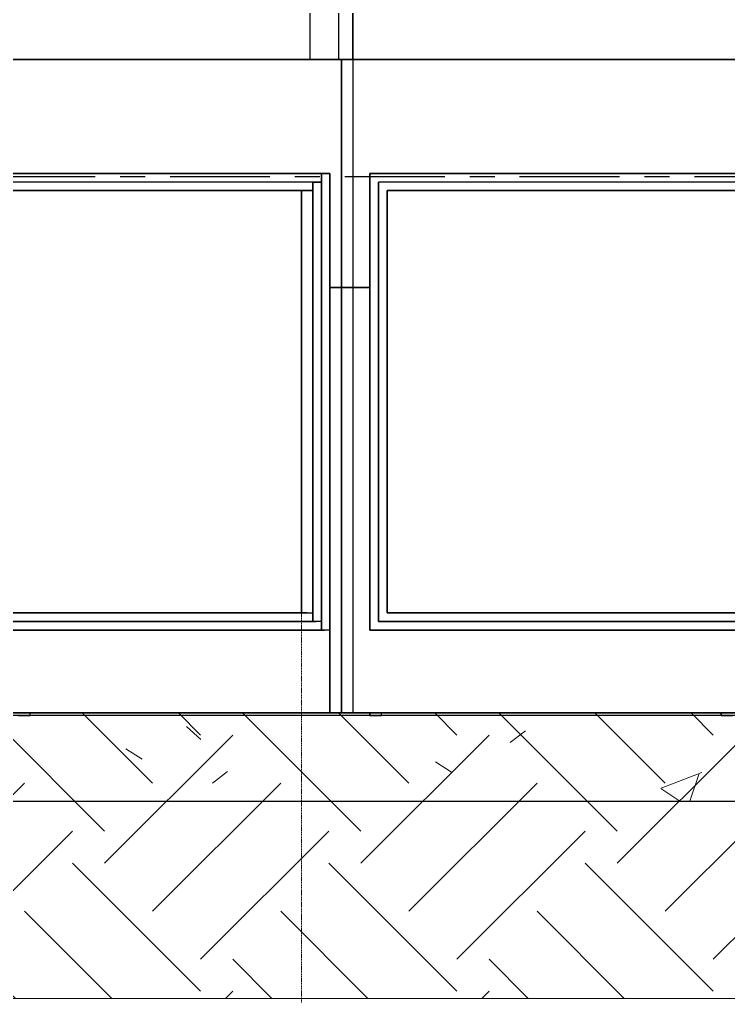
# Model space of a CAD drawing. Header units: millimetres. Extents: x 3774 to 718460, y -768339 to 192544.
# Drawn here: x 506170 to 507411, y -732864 to -731142 of the extents above; entities that cross this region are included whole.
import ezdxf
from ezdxf.xclip import XClip

# ---------------------------------------------------------------- set-up
doc = ezdxf.new("R2010")
doc.units = ezdxf.units.MM
doc.header["$XCLIPFRAME"] = 0
doc.set_wipeout_variables(frame=1)
for name, pattern in [('DPA_Hidden 50', [3, 2, -1]), ('TA_GL_000.70000', [1.925, 0.7, -0.175, 0.175, -0.175, 0.7]), ('XKITLINE00', [0])]:
    doc.linetypes.add(name, pattern=pattern)
doc.layers.add('000 - 0_HIDE_OBJ_FRAMING_DEF_SUB_1', color=7, linetype='Continuous')
doc.layers.add('000 - 0_SYM_DWG_GRIDLINE_MAIN_COLOR_251', color=7, linetype='Continuous')
doc.layers.add('Part', color=7, linetype='Continuous', lineweight=0)
doc.styles.add('TA', font='', dxfattribs={"height": 4.5})
doc.styles.get('TA').set_extended_font_data('Cordia New')

# ---------------------------------------------------------------- blocks, each defined once
blk = doc.blocks.new('*U6352')
at = {"layer": '000 - 0_SYM_DWG_GRIDLINE_MAIN_COLOR_251', "color": 7, "linetype": 'ByBlock', "ltscale": 5}
blk.add_line((70, 0), (-169.147, 0), dxfattribs=at)
at = {"color": 7, "style": 'TA', "flags": 1}
blk.add_attdef('LOCATION', (6, -6), '', height=4.5, rotation=270, dxfattribs=at)
blk = doc.blocks.new('*U6351')
at = {"layer": '000 - 0_SYM_DWG_GRIDLINE_MAIN_COLOR_251', "color": 7, "linetype": 'ByBlock', "ltscale": 5}
blk.add_line((70, 0), (-169.147, 0), dxfattribs=at)
at = {"color": 7, "style": 'TA', "flags": 1}
blk.add_attdef('LOCATION', (6, -6), '', height=4.5, rotation=270, dxfattribs=at)
blk = doc.blocks.new('W-1-PP19-SE-ENT3_20260407-142914_PP19_ENT3_ELE4_DIMS_2')
at = {"layer": '000 - 0_SYM_DWG_GRIDLINE_MAIN_COLOR_251', "color": 7, "linetype": 'TA_GL_000.70000', "xscale": 50.00000000000003, "yscale": 50.00000000000003, "zscale": 50.00000000000003, "rotation": 180}
for name, p in [('*U6352', (-2517, 102450)), ('*U6351', (-2517, 101510))]:
    blk.add_blockref(name, p, dxfattribs=at)
blk = doc.blocks.new('*A21516446')
at = {"layer": 'Part', "color": 7, "linetype": 'XKITLINE00', "lineweight": 0}
for p, q in [((2518.17125, -165.93987), (2518.70947, -165.93987)), ((2518.17125, -165.97987), (2518.17125, -165.93987)), ((2519.14401, -165.97987), (2518.17125, -165.97987)), ((2518.651293, -165.97987), (2518.651293, -165.93987))]:
    blk.add_line(p, q, dxfattribs=at)
blk = doc.blocks.new('*A21526447')
at = {"layer": 'Part', "color": 7, "linetype": 'XKITLINE00', "lineweight": 0}
for p, q in [((2521.05151, -165.93987), (2521.531553, -165.93987)), ((2521.05151, -165.97987), (2521.05151, -165.93987)), ((2521.531553, -165.97987), (2521.05151, -165.97987)), ((2521.531553, -165.93987), (2521.531553, -165.97987))]:
    blk.add_line(p, q, dxfattribs=at)
blk = doc.blocks.new('*A21546449')
at = {"layer": 'Part', "color": 7, "linetype": 'XKITLINE00', "lineweight": 0}
for p, q in [((2521.451546, -165.539902), (2521.491549, -165.539902)), ((2521.451546, -165.939902), (2521.451546, -165.539902)), ((2521.491549, -165.539902), (2521.491549, -165.939902)), ((2521.491549, -165.939902), (2521.451546, -165.939902))]:
    blk.add_line(p, q, dxfattribs=at)
blk = doc.blocks.new('*A21556450')
at = {"layer": 'Part', "color": 7, "linetype": 'XKITLINE00', "lineweight": 0}
for p, q in [((2518.691097, -165.539902), (2517.632438, -165.539902)), ((2517.632438, -165.539902), (2517.632438, -166.29392)), ((2518.63253, -166.29392), (2518.63253, -165.539902)), ((2522.061904, -165.539902), (2521.032749, -165.539902)), ((2521.032749, -165.539902), (2521.032749, -166.29392)), ((2522.032841, -166.29392), (2522.032841, -165.539902))]:
    blk.add_line(p, q, dxfattribs=at)
blk = doc.blocks.new('*A21566451')
at = {"layer": 'Part', "color": 7, "linetype": 'XKITLINE00', "lineweight": 0}
for p, q in [((2518.347639, -165.539902), (2518.291634, -165.539902)), ((2518.291634, -165.539902), (2518.291634, -165.939902)), ((2518.347639, -165.939902), (2518.347639, -165.539902)), ((2518.691097, -165.539902), (2519.901774, -165.539902)), ((2519.902526, -165.539902), (2519.901774, -165.539902)), ((2519.901774, -165.539902), (2519.902526, -165.539902)), ((2519.901774, -165.539902), (2519.901774, -165.939902)), ((2519.902526, -165.939902), (2519.902526, -165.539902)), ((2519.909773, -165.539902), (2521.032749, -165.539902)), ((2519.909773, -165.939902), (2519.909773, -165.539902)), ((2521.411916, -165.539902), (2521.355911, -165.539902)), ((2521.355911, -165.539902), (2521.355911, -165.939902)), ((2521.411916, -165.939902), (2521.411916, -165.539902)), ((2518.291634, -165.939902), (2518.347639, -165.939902)), ((2518.70947, -165.939902), (2519.901774, -165.939902)), ((2519.901774, -165.939902), (2519.902526, -165.939902)), ((2521.032749, -165.939902), (2519.909773, -165.939902)), ((2521.355911, -165.939902), (2521.411916, -165.939902))]:
    blk.add_line(p, q, dxfattribs=at)
blk = doc.blocks.new('*A21576452')
at = {"layer": 'Part', "color": 7, "linetype": 'XKITLINE00', "lineweight": 0}
for p, q in [((2519.901774, -165.539902), (2519.909773, -165.539902)), ((2519.902526, -165.939902), (2519.909773, -165.939902))]:
    blk.add_line(p, q, dxfattribs=at)
blk = doc.blocks.new('*A21646459')
at = {"layer": 'Part', "color": 7, "linetype": 'XKITLINE00', "lineweight": 0}
for p, q in [((2531.586495, -165.539902), (2526.826495, -165.539902)), ((2526.826495, -165.539902), (2526.826495, -165.939902)), ((2526.882495, -165.939902), (2526.882495, -165.539902)), ((2531.530495, -165.539902), (2531.530495, -165.939902)), ((2531.586495, -165.939902), (2531.586495, -165.539902)), ((2526.826495, -165.939902), (2526.882495, -165.939902)), ((2531.530495, -165.939902), (2531.586495, -165.939902))]:
    blk.add_line(p, q, dxfattribs=at)
blk = doc.blocks.new('*A20186357')
at = {"layer": 'Part', "color": 7, "linetype": 'XKITLINE00', "lineweight": 0}
blk.add_line((2522.056493, -165.97987), (2579.478118, -165.97987), dxfattribs=at)
blk = doc.blocks.new('*A20196358')
at = {"layer": 'Part', "color": 7, "linetype": 'XKITLINE00', "lineweight": 0}
blk.add_line((2522.061904, -165.539902), (2526.826495, -165.539902), dxfattribs=at)
blk = doc.blocks.new('*A20206359')
at = {"layer": 'Part', "color": 7, "linetype": 'XKITLINE00', "lineweight": 0}
for p, q in [((2522.056493, -165.93987), (2526.826495, -165.93987)), ((2522.056493, -165.97987), (2579.478118, -165.97987)), ((2526.882495, -165.93987), (2531.530495, -165.93987))]:
    blk.add_line(p, q, dxfattribs=at)
blk = doc.blocks.new('W-1-PP19-SE-ENT3_20260407-143459_PP19_ENT3_SE_ELE4')
at = {"color": 7, "lineweight": 0, "xscale": 125, "yscale": 125, "zscale": 125}
for name in ['*A21556450', '*A21566451', '*A21576452', '*A21546449', '*A20196358', '*A21646459', '*A21516446', '*A21526447', '*A20206359', '*A20186357']:
    blk.add_blockref(name, (-320145.950375, 121992.48775), dxfattribs=at)
blk = doc.blocks.new('*U7984')
at = {"layer": 'Defpoints', "color": 7}
blk.add_lwpolyline([(0, -500), (11957.346, -500), (11957.346, 0), (0, 0)], close=True, dxfattribs=at)
at = {"color": 7}
blk.add_wipeout([(0, -500), (11957.346, -500), (11957.346, 0), (0, 0)], dxfattribs=at)
h = blk.add_hatch()
h.set_pattern_fill('EARTH', scale=50, angle=45)
h.paths.add_polyline_path([(0, -500), (11957.346, -500), (11957.346, 0), (0, 0)])
blk.add_line((-250, 0), (12207.346, 0), dxfattribs=at)
blk = doc.blocks.new('DPA_CP_Entrance Facade Base Panel - Facade Base Panel-12299690-2350-01 ENTRANCE 3 ELEVATION 4')
at = {"layer": '000 - 0_HIDE_OBJ_FRAMING_DEF_SUB_1', "color": 7}
for p, q in [((-17852.8, 102450), (-16952.8, 102450)), ((-16952.8, 102450), (-17852.8, 102450)), ((-17852.8, 101305), (-17852.8, 102450)), ((-17852.8, 102450), (-17852.8, 101305)), ((-16952.8, 102450), (-16952.8, 101305)), ((-16952.8, 102450), (-16952.8, 101305)), ((-17802.8, 101450), (-17802.8, 102250)), ((-17802.8, 102250), (-17802.8, 101450)), ((-17802.8, 102250), (-17002.8, 102250)), ((-17002.8, 102250), (-17802.8, 102250)), ((-17002.8, 102250), (-17002.8, 101450)), ((-17002.8, 101450), (-17002.8, 102250)), ((-17787.8, 101465), (-17787.8, 102235)), ((-17017.8, 102235), (-17787.8, 102235)), ((-17787.8, 102235), (-17787.8, 101465)), ((-17017.8, 102235), (-17787.8, 102235)), ((-17017.8, 102235), (-17017.8, 101465)), ((-17017.8, 101465), (-17017.8, 102235)), ((-17772.8, 101480), (-17772.8, 102220)), ((-17032.8, 102220), (-17772.8, 102220)), ((-17772.8, 102220), (-17772.8, 101480)), ((-17032.8, 102220), (-17772.8, 102220)), ((-17772.8, 102220), (-17772.8, 101480)), ((-17032.8, 102220), (-17772.8, 102220)), ((-17772.8, 102220), (-17032.8, 102220)), ((-17772.8, 101480), (-17772.8, 102220)), ((-17032.8, 102220), (-17032.8, 101480)), ((-17032.8, 101480), (-17032.8, 102220)), ((-17032.8, 101480), (-17032.8, 102220)), ((-17032.8, 102220), (-17032.8, 101480)), ((-17852.8, 102050), (-17802.8, 102050)), ((-17802.8, 102050), (-17852.8, 102050)), ((-17852.8, 101305), (-17852.8, 102050)), ((-17852.8, 102050), (-17852.8, 101305)), ((-17002.8, 102050), (-16952.8, 102050)), ((-16952.8, 102050), (-17002.8, 102050)), ((-16952.8, 102050), (-16952.8, 101305)), ((-16952.8, 102050), (-16952.8, 101305)), ((-17017.8, 101465), (-17787.8, 101465)), ((-17787.8, 101465), (-17017.8, 101465)), ((-17032.8, 101480), (-17772.8, 101480)), ((-17772.8, 101480), (-17032.8, 101480)), ((-17772.8, 101480), (-17032.8, 101480)), ((-17032.8, 101480), (-17772.8, 101480)), ((-17002.8, 101450), (-17802.8, 101450)), ((-17802.8, 101450), (-17002.8, 101450)), ((-17803, 101300), (-17782.5, 101300)), ((-17782.5, 101300), (-17803, 101300)), ((-17803, 101300), (-17782.5, 101300)), ((-17782.5, 101300), (-17803, 101300)), ((-17187.5, 101300), (-17167, 101300)), ((-17167, 101300), (-17187.5, 101300)), ((-17187.5, 101300), (-17167, 101300)), ((-17167, 101300), (-17187.5, 101300))]:
    blk.add_line(p, q, dxfattribs=at)
blk = doc.blocks.new('DPA_CP_Entrance Facade Base Panel - Facade Base Panel-V152-2350-01 ENTRANCE 3 ELEVATION 4')
at = {"layer": '000 - 0_HIDE_OBJ_FRAMING_DEF_SUB_1', "color": 7}
for p, q in [((-17852.8, 102450), (-17832.8, 102450)), ((-17832.8, 102450), (-17852.8, 102450)), ((-17852.8, 102450), (-17852.8, 101305)), ((-17872.8, 102250), (-17887.8, 102250)), ((-17887.8, 102250), (-17887.8, 102220)), ((-17887.8, 102250), (-17872.8, 102250)), ((-17872.8, 102250), (-17872.8, 101450)), ((-17872.8, 101450), (-17872.8, 102250)), ((-17832.8, 102250), (-17832.8, 101305)), ((-17832.8, 102250), (-17832.8, 101305)), ((-17887.8, 102235), (-17902.8, 102235)), ((-17902.8, 102235), (-17902.8, 102220)), ((-17902.8, 102235), (-17887.8, 102235)), ((-17887.8, 102235), (-17887.8, 102220)), ((-17887.8, 102220), (-17887.8, 102235)), ((-17922.8, 101480), (-17922.8, 102220)), ((-17902.8, 102220), (-17922.8, 102220)), ((-17922.8, 102220), (-17902.8, 102220)), ((-17872.8, 101480), (-17872.8, 102220)), ((-17872.8, 102220), (-17872.8, 101480)), ((-17872.8, 102220), (-17872.8, 101480)), ((-17872.8, 101480), (-17872.8, 102220)), ((-17872.8, 102050), (-17852.8, 102050)), ((-17872.8, 102050), (-17872.8, 101305)), ((-17852.8, 102050), (-17852.8, 101305)), ((-17922.8, 101480), (-17902.8, 101480)), ((-17922.8, 101480), (-17902.8, 101480)), ((-17902.8, 101480), (-17902.8, 101465)), ((-17887.8, 101465), (-17902.8, 101465)), ((-17887.8, 101465), (-17902.8, 101465)), ((-17887.8, 101480), (-17887.8, 101450)), ((-17887.8, 101480), (-17887.8, 101465)), ((-17887.8, 101465), (-17887.8, 101480)), ((-17872.8, 101450), (-17887.8, 101450)), ((-17872.8, 101450), (-17887.8, 101450))]:
    blk.add_line(p, q, dxfattribs=at)
blk = doc.blocks.new('DPA_CP_Entrance Facade Base Panel - Facade Base Panel-V153-2350-01 ENTRANCE 3 ELEVATION 4')
at = {"layer": '000 - 0_HIDE_OBJ_FRAMING_DEF_SUB_1', "color": 7}
for p, q in [((-17852.8, 102450), (-17832.8, 102450)), ((-17832.8, 102450), (-17852.8, 102450)), ((-17852.8, 101305), (-17852.8, 102450)), ((-17852.8, 102450), (-17852.8, 101305)), ((-17887.8, 102220), (-17887.8, 102250)), ((-17872.8, 102250), (-17887.8, 102250)), ((-17887.8, 102250), (-17887.8, 102220)), ((-17887.8, 102250), (-17872.8, 102250)), ((-17872.8, 102250), (-17872.8, 101450)), ((-17872.8, 101450), (-17872.8, 102250)), ((-17832.8, 102250), (-17832.8, 101305)), ((-17832.8, 102250), (-17832.8, 101305)), ((-17902.8, 102220), (-17902.8, 102235)), ((-17887.8, 102235), (-17902.8, 102235)), ((-17902.8, 102235), (-17902.8, 102220)), ((-17902.8, 102235), (-17887.8, 102235)), ((-17887.8, 102235), (-17887.8, 102220)), ((-17887.8, 102220), (-17887.8, 102235)), ((-17922.8, 102220), (-17922.8, 101480)), ((-17922.8, 101480), (-17922.8, 102220)), ((-17902.8, 102220), (-17922.8, 102220)), ((-17922.8, 102220), (-17902.8, 102220)), ((-17872.8, 101480), (-17872.8, 102220)), ((-17872.8, 102220), (-17872.8, 101480)), ((-17872.8, 102220), (-17872.8, 101480)), ((-17872.8, 101480), (-17872.8, 102220)), ((-17872.8, 102050), (-17852.8, 102050)), ((-17852.8, 102050), (-17872.8, 102050)), ((-17872.8, 101305), (-17872.8, 102050)), ((-17872.8, 102050), (-17872.8, 101305)), ((-17852.8, 102050), (-17852.8, 101305)), ((-17852.8, 102050), (-17852.8, 101305)), ((-17922.8, 101480), (-17902.8, 101480)), ((-17922.8, 101480), (-17902.8, 101480)), ((-17902.8, 101465), (-17902.8, 101480)), ((-17902.8, 101480), (-17902.8, 101465)), ((-17887.8, 101465), (-17902.8, 101465)), ((-17887.8, 101465), (-17902.8, 101465)), ((-17887.8, 101450), (-17887.8, 101480)), ((-17887.8, 101480), (-17887.8, 101450)), ((-17887.8, 101480), (-17887.8, 101465)), ((-17887.8, 101465), (-17887.8, 101480)), ((-17872.8, 101450), (-17887.8, 101450)), ((-17872.8, 101450), (-17887.8, 101450))]:
    blk.add_line(p, q, dxfattribs=at)
blk = doc.blocks.new('DPA_CP_Entrance Facade Base Panel - Facade Base Panel-19569777-2350-01 ENTRANCE 3 ELEVATION 4')
at = {"layer": '000 - 0_HIDE_OBJ_FRAMING_DEF_SUB_1', "color": 7}
for p, q in [((-17852.8, 102450), (-17832.8, 102450)), ((-17832.8, 102450), (-17852.8, 102450)), ((-17852.8, 101305), (-17852.8, 102450)), ((-17852.8, 102450), (-17852.8, 101305)), ((-17887.8, 102220), (-17887.8, 102250)), ((-17872.8, 102250), (-17887.8, 102250)), ((-17887.8, 102250), (-17887.8, 102220)), ((-17887.8, 102250), (-17872.8, 102250)), ((-17872.8, 102250), (-17872.8, 101450)), ((-17872.8, 101450), (-17872.8, 102250)), ((-17832.8, 102250), (-17832.8, 101305)), ((-17832.8, 102250), (-17832.8, 101305)), ((-17902.8, 102220), (-17902.8, 102235)), ((-17887.8, 102235), (-17902.8, 102235)), ((-17902.8, 102235), (-17902.8, 102220)), ((-17902.8, 102235), (-17887.8, 102235)), ((-17887.8, 102235), (-17887.8, 102220)), ((-17887.8, 102220), (-17887.8, 102235)), ((-17922.8, 102220), (-17922.8, 101480)), ((-17922.8, 101480), (-17922.8, 102220)), ((-17902.8, 102220), (-17922.8, 102220)), ((-17922.8, 102220), (-17902.8, 102220)), ((-17872.8, 101480), (-17872.8, 102220)), ((-17872.8, 102220), (-17872.8, 101480)), ((-17872.8, 102220), (-17872.8, 101480)), ((-17872.8, 101480), (-17872.8, 102220)), ((-17872.8, 102050), (-17852.8, 102050)), ((-17852.8, 102050), (-17872.8, 102050)), ((-17872.8, 101305), (-17872.8, 102050)), ((-17872.8, 102050), (-17872.8, 101305)), ((-17852.8, 102050), (-17852.8, 101305)), ((-17852.8, 102050), (-17852.8, 101305)), ((-17922.8, 101480), (-17902.8, 101480)), ((-17922.8, 101480), (-17902.8, 101480)), ((-17902.8, 101465), (-17902.8, 101480)), ((-17902.8, 101480), (-17902.8, 101465)), ((-17887.8, 101465), (-17902.8, 101465)), ((-17887.8, 101465), (-17902.8, 101465)), ((-17887.8, 101450), (-17887.8, 101480)), ((-17887.8, 101480), (-17887.8, 101450)), ((-17887.8, 101480), (-17887.8, 101465)), ((-17887.8, 101465), (-17887.8, 101480)), ((-17872.8, 101450), (-17887.8, 101450)), ((-17872.8, 101450), (-17887.8, 101450))]:
    blk.add_line(p, q, dxfattribs=at)
blk = doc.blocks.new('DPA_CP_Entrance Facade Base Panel - Facade Base Panel-19570037-2350-01 ENTRANCE 3 ELEVATION 4')
at = {"layer": '000 - 0_HIDE_OBJ_FRAMING_DEF_SUB_1', "color": 7}
for p, q in [((-17852.8, 102450), (-17832.8, 102450)), ((-17832.8, 102450), (-17852.8, 102450)), ((-17852.8, 101305), (-17852.8, 102450)), ((-17852.8, 102450), (-17852.8, 101305)), ((-17832.8, 102450), (-17832.8, 101305)), ((-17887.8, 102220), (-17887.8, 102250)), ((-17872.8, 102250), (-17887.8, 102250)), ((-17887.8, 102250), (-17887.8, 101450)), ((-17887.8, 102250), (-17872.8, 102250)), ((-17872.8, 102250), (-17872.8, 101450)), ((-17872.8, 101450), (-17872.8, 102250)), ((-17832.8, 102250), (-17832.8, 101305)), ((-17902.8, 102220), (-17902.8, 102235)), ((-17887.8, 102235), (-17902.8, 102235)), ((-17902.8, 102235), (-17902.8, 101465)), ((-17902.8, 102235), (-17887.8, 102235)), ((-17887.8, 102235), (-17887.8, 102220)), ((-17887.8, 101465), (-17887.8, 102235)), ((-17922.8, 102220), (-17922.8, 101480)), ((-17922.8, 101480), (-17922.8, 102220)), ((-17902.8, 102220), (-17922.8, 102220)), ((-17922.8, 102220), (-17902.8, 102220)), ((-17902.8, 101480), (-17902.8, 102220)), ((-17872.8, 101480), (-17872.8, 102220)), ((-17872.8, 102220), (-17872.8, 101480)), ((-17872.8, 102220), (-17872.8, 101480)), ((-17872.8, 101480), (-17872.8, 102220)), ((-17872.8, 102050), (-17852.8, 102050)), ((-17852.8, 102050), (-17872.8, 102050)), ((-17872.8, 101305), (-17872.8, 102050)), ((-17872.8, 102050), (-17872.8, 101305)), ((-17852.8, 102050), (-17852.8, 101305)), ((-17852.8, 102050), (-17852.8, 101305)), ((-17922.8, 101480), (-17902.8, 101480)), ((-17922.8, 101480), (-17902.8, 101480)), ((-17902.8, 101465), (-17902.8, 101480)), ((-17887.8, 101465), (-17902.8, 101465)), ((-17887.8, 101465), (-17902.8, 101465)), ((-17887.8, 101450), (-17887.8, 101480)), ((-17887.8, 101480), (-17887.8, 101465)), ((-17872.8, 101450), (-17887.8, 101450)), ((-17872.8, 101450), (-17887.8, 101450))]:
    blk.add_line(p, q, dxfattribs=at)
blk = doc.blocks.new('DPA_CP_Entrance Facade Base Panel - Facade Base Panel-19569426-2350-01 ENTRANCE 3 ELEVATION 4')
at = {"layer": '000 - 0_HIDE_OBJ_FRAMING_DEF_SUB_1', "color": 7}
for p, q in [((-17852.8, 102450), (-17832.8, 102450)), ((-17832.8, 102450), (-17852.8, 102450)), ((-17852.8, 101305), (-17852.8, 102450)), ((-17852.8, 102450), (-17852.8, 101305)), ((-17887.8, 102220), (-17887.8, 102250)), ((-17872.8, 102250), (-17887.8, 102250)), ((-17887.8, 102250), (-17887.8, 102220)), ((-17887.8, 102250), (-17872.8, 102250)), ((-17872.8, 102250), (-17872.8, 101450)), ((-17872.8, 101450), (-17872.8, 102250)), ((-17832.8, 102250), (-17832.8, 101305)), ((-17832.8, 102250), (-17832.8, 101305)), ((-17902.8, 102220), (-17902.8, 102235)), ((-17887.8, 102235), (-17902.8, 102235)), ((-17902.8, 102235), (-17902.8, 102220)), ((-17902.8, 102235), (-17887.8, 102235)), ((-17887.8, 102235), (-17887.8, 102220)), ((-17887.8, 102220), (-17887.8, 102235)), ((-17922.8, 102220), (-17922.8, 101480)), ((-17922.8, 101480), (-17922.8, 102220)), ((-17902.8, 102220), (-17922.8, 102220)), ((-17922.8, 102220), (-17902.8, 102220)), ((-17872.8, 101480), (-17872.8, 102220)), ((-17872.8, 102220), (-17872.8, 101480)), ((-17872.8, 102220), (-17872.8, 101480)), ((-17872.8, 101480), (-17872.8, 102220)), ((-17872.8, 102050), (-17852.8, 102050)), ((-17852.8, 102050), (-17872.8, 102050)), ((-17872.8, 101305), (-17872.8, 102050)), ((-17872.8, 102050), (-17872.8, 101305)), ((-17852.8, 102050), (-17852.8, 101305)), ((-17852.8, 102050), (-17852.8, 101305)), ((-17922.8, 101480), (-17902.8, 101480)), ((-17922.8, 101480), (-17902.8, 101480)), ((-17902.8, 101465), (-17902.8, 101480)), ((-17902.8, 101480), (-17902.8, 101465)), ((-17887.8, 101465), (-17902.8, 101465)), ((-17887.8, 101465), (-17902.8, 101465)), ((-17887.8, 101450), (-17887.8, 101480)), ((-17887.8, 101480), (-17887.8, 101450)), ((-17887.8, 101480), (-17887.8, 101465)), ((-17887.8, 101465), (-17887.8, 101480)), ((-17872.8, 101450), (-17887.8, 101450)), ((-17872.8, 101450), (-17887.8, 101450))]:
    blk.add_line(p, q, dxfattribs=at)
blk = doc.blocks.new('DPA_Drainage Gutter_Landscape_Type A - DPA_Drainage Gutter_Landscape_Type A-17304739-2350-01 ENTRANCE 3 ELEVATION 4')
at = {"layer": '000 - 0_HIDE_OBJ_FRAMING_DEF_SUB_1', "color": 7}
for p, q in [((-17803, 101305), (-18398, 101305)), ((-18398, 101305), (-17803, 101305)), ((-18398, 101300), (-18398, 101305)), ((-18398, 101300), (-18398, 101305)), ((-18391, 101305), (-18384, 101305)), ((-18384, 101305), (-18391, 101305)), ((-18391, 101305), (-18384, 101305)), ((-18384, 101305), (-18391, 101305)), ((-18391, 101305), (-17810, 101305)), ((-17810, 101305), (-18391, 101305)), ((-18391, 101305), (-17810, 101305)), ((-17810, 101305), (-18391, 101305)), ((-18377, 101305), (-18364, 101305)), ((-18364, 101305), (-18377, 101305)), ((-18377, 101305), (-18364, 101305)), ((-18364, 101305), (-18377, 101305)), ((-18357, 101305), (-18344, 101305)), ((-18344, 101305), (-18357, 101305)), ((-18357, 101305), (-18344, 101305)), ((-18344, 101305), (-18357, 101305)), ((-18337, 101305), (-18324, 101305)), ((-18324, 101305), (-18337, 101305)), ((-18337, 101305), (-18324, 101305)), ((-18324, 101305), (-18337, 101305)), ((-18317, 101305), (-18304, 101305)), ((-18304, 101305), (-18317, 101305)), ((-18317, 101305), (-18304, 101305)), ((-18304, 101305), (-18317, 101305)), ((-18297, 101305), (-18284, 101305)), ((-18284, 101305), (-18297, 101305)), ((-18297, 101305), (-18284, 101305)), ((-18284, 101305), (-18297, 101305)), ((-18277, 101305), (-18264, 101305)), ((-18264, 101305), (-18277, 101305)), ((-18277, 101305), (-18264, 101305)), ((-18264, 101305), (-18277, 101305)), ((-18257, 101305), (-18244, 101305)), ((-18244, 101305), (-18257, 101305)), ((-18257, 101305), (-18244, 101305)), ((-18244, 101305), (-18257, 101305)), ((-18237, 101305), (-18224, 101305)), ((-18224, 101305), (-18237, 101305)), ((-18237, 101305), (-18224, 101305)), ((-18224, 101305), (-18237, 101305)), ((-18216.2, 101305), (-18204, 101305)), ((-18204, 101305), (-18216.2, 101305)), ((-18216.2, 101305), (-18204, 101305)), ((-18204, 101305), (-18216.2, 101305)), ((-18197, 101305), (-18184, 101305)), ((-18184, 101305), (-18197, 101305)), ((-18197, 101305), (-18184, 101305)), ((-18184, 101305), (-18197, 101305)), ((-18177, 101305), (-18164, 101305)), ((-18164, 101305), (-18177, 101305)), ((-18177, 101305), (-18164, 101305)), ((-18164, 101305), (-18177, 101305)), ((-18157, 101305), (-18144, 101305)), ((-18144, 101305), (-18157, 101305)), ((-18157, 101305), (-18144, 101305)), ((-18144, 101305), (-18157, 101305)), ((-18137, 101305), (-18124, 101305)), ((-18124, 101305), (-18137, 101305)), ((-18137, 101305), (-18124, 101305)), ((-18124, 101305), (-18137, 101305)), ((-18117, 101305), (-18104, 101305)), ((-18104, 101305), (-18117, 101305)), ((-18117, 101305), (-18104, 101305)), ((-18104, 101305), (-18117, 101305)), ((-18097, 101305), (-18084, 101305)), ((-18084, 101305), (-18097, 101305)), ((-18097, 101305), (-18084, 101305)), ((-18084, 101305), (-18097, 101305)), ((-18077, 101305), (-18064, 101305)), ((-18064, 101305), (-18077, 101305)), ((-18077, 101305), (-18064, 101305)), ((-18064, 101305), (-18077, 101305)), ((-18057, 101305), (-18044, 101305)), ((-18044, 101305), (-18057, 101305)), ((-18057, 101305), (-18044, 101305)), ((-18044, 101305), (-18057, 101305)), ((-18037, 101305), (-18024, 101305)), ((-18024, 101305), (-18037, 101305)), ((-18037, 101305), (-18024, 101305)), ((-18024, 101305), (-18037, 101305)), ((-18017, 101305), (-18004, 101305)), ((-18004, 101305), (-18017, 101305)), ((-18017, 101305), (-18004, 101305)), ((-18004, 101305), (-18017, 101305)), ((-17997, 101305), (-17984, 101305)), ((-17984, 101305), (-17997, 101305)), ((-17997, 101305), (-17984, 101305)), ((-17984, 101305), (-17997, 101305)), ((-17977, 101305), (-17964, 101305)), ((-17964, 101305), (-17977, 101305)), ((-17977, 101305), (-17964, 101305)), ((-17964, 101305), (-17977, 101305)), ((-17957, 101305), (-17944, 101305)), ((-17944, 101305), (-17957, 101305)), ((-17957, 101305), (-17944, 101305)), ((-17944, 101305), (-17957, 101305)), ((-17937, 101305), (-17924, 101305)), ((-17924, 101305), (-17937, 101305)), ((-17937, 101305), (-17924, 101305)), ((-17924, 101305), (-17937, 101305)), ((-17917, 101305), (-17904, 101305)), ((-17904, 101305), (-17917, 101305)), ((-17917, 101305), (-17904, 101305)), ((-17904, 101305), (-17917, 101305)), ((-17897, 101305), (-17884, 101305)), ((-17884, 101305), (-17897, 101305)), ((-17897, 101305), (-17884, 101305)), ((-17884, 101305), (-17897, 101305)), ((-17877, 101305), (-17864, 101305)), ((-17864, 101305), (-17877, 101305)), ((-17877, 101305), (-17864, 101305)), ((-17864, 101305), (-17877, 101305)), ((-17857, 101305), (-17844, 101305)), ((-17844, 101305), (-17857, 101305)), ((-17857, 101305), (-17844, 101305)), ((-17844, 101305), (-17857, 101305)), ((-17837, 101305), (-17824, 101305)), ((-17824, 101305), (-17837, 101305)), ((-17837, 101305), (-17824, 101305)), ((-17824, 101305), (-17837, 101305)), ((-17817, 101305), (-17810, 101305)), ((-17810, 101305), (-17817, 101305)), ((-17817, 101305), (-17810, 101305)), ((-17810, 101305), (-17817, 101305)), ((-17803, 101305), (-17803, 101300)), ((-17803, 101300), (-17803, 101305)), ((-17187.5, 101305), (-17782.5, 101305)), ((-17782.5, 101305), (-17187.5, 101305)), ((-17782.5, 101300), (-17782.5, 101305)), ((-17782.5, 101300), (-17782.5, 101305)), ((-17775.5, 101305), (-17768.5, 101305)), ((-17768.5, 101305), (-17775.5, 101305)), ((-17775.5, 101305), (-17768.5, 101305)), ((-17768.5, 101305), (-17775.5, 101305)), ((-17775.5, 101305), (-17194.5, 101305)), ((-17194.5, 101305), (-17775.5, 101305)), ((-17775.5, 101305), (-17194.5, 101305)), ((-17194.5, 101305), (-17775.5, 101305)), ((-17761.5, 101305), (-17748.5, 101305)), ((-17748.5, 101305), (-17761.5, 101305)), ((-17761.5, 101305), (-17748.5, 101305)), ((-17748.5, 101305), (-17761.5, 101305)), ((-17741.5, 101305), (-17728.5, 101305)), ((-17728.5, 101305), (-17741.5, 101305)), ((-17741.5, 101305), (-17728.5, 101305)), ((-17728.5, 101305), (-17741.5, 101305)), ((-17721.5, 101305), (-17708.5, 101305)), ((-17708.5, 101305), (-17721.5, 101305)), ((-17721.5, 101305), (-17708.5, 101305)), ((-17708.5, 101305), (-17721.5, 101305)), ((-17701.5, 101305), (-17688.5, 101305)), ((-17688.5, 101305), (-17701.5, 101305)), ((-17701.5, 101305), (-17688.5, 101305)), ((-17688.5, 101305), (-17701.5, 101305)), ((-17681.5, 101305), (-17668.5, 101305)), ((-17668.5, 101305), (-17681.5, 101305)), ((-17681.5, 101305), (-17668.5, 101305)), ((-17668.5, 101305), (-17681.5, 101305)), ((-17661.5, 101305), (-17648.5, 101305)), ((-17648.5, 101305), (-17661.5, 101305)), ((-17661.5, 101305), (-17648.5, 101305)), ((-17648.5, 101305), (-17661.5, 101305)), ((-17641.5, 101305), (-17628.5, 101305)), ((-17628.5, 101305), (-17641.5, 101305)), ((-17641.5, 101305), (-17628.5, 101305)), ((-17628.5, 101305), (-17641.5, 101305)), ((-17621.5, 101305), (-17608.5, 101305)), ((-17608.5, 101305), (-17621.5, 101305)), ((-17621.5, 101305), (-17608.5, 101305)), ((-17608.5, 101305), (-17621.5, 101305)), ((-17601.5, 101305), (-17588.5, 101305)), ((-17588.5, 101305), (-17601.5, 101305)), ((-17601.5, 101305), (-17588.5, 101305)), ((-17588.5, 101305), (-17601.5, 101305)), ((-17581.5, 101305), (-17568.5, 101305)), ((-17568.5, 101305), (-17581.5, 101305)), ((-17581.5, 101305), (-17568.5, 101305)), ((-17568.5, 101305), (-17581.5, 101305)), ((-17561.5, 101305), (-17548.5, 101305)), ((-17548.5, 101305), (-17561.5, 101305)), ((-17561.5, 101305), (-17548.5, 101305)), ((-17548.5, 101305), (-17561.5, 101305)), ((-17541.5, 101305), (-17528.5, 101305)), ((-17528.5, 101305), (-17541.5, 101305)), ((-17541.5, 101305), (-17528.5, 101305)), ((-17528.5, 101305), (-17541.5, 101305)), ((-17521.5, 101305), (-17508.5, 101305)), ((-17508.5, 101305), (-17521.5, 101305)), ((-17521.5, 101305), (-17508.5, 101305)), ((-17508.5, 101305), (-17521.5, 101305)), ((-17501.5, 101305), (-17488.5, 101305)), ((-17488.5, 101305), (-17501.5, 101305)), ((-17501.5, 101305), (-17488.5, 101305)), ((-17488.5, 101305), (-17501.5, 101305)), ((-17481.5, 101305), (-17468.5, 101305)), ((-17468.5, 101305), (-17481.5, 101305)), ((-17481.5, 101305), (-17468.5, 101305)), ((-17468.5, 101305), (-17481.5, 101305)), ((-17461.5, 101305), (-17448.5, 101305)), ((-17448.5, 101305), (-17461.5, 101305)), ((-17461.5, 101305), (-17448.5, 101305)), ((-17448.5, 101305), (-17461.5, 101305)), ((-17441.5, 101305), (-17428.5, 101305)), ((-17428.5, 101305), (-17441.5, 101305)), ((-17441.5, 101305), (-17428.5, 101305)), ((-17428.5, 101305), (-17441.5, 101305)), ((-17421.5, 101305), (-17408.5, 101305)), ((-17408.5, 101305), (-17421.5, 101305)), ((-17421.5, 101305), (-17408.5, 101305)), ((-17408.5, 101305), (-17421.5, 101305)), ((-17401.5, 101305), (-17388.5, 101305)), ((-17388.5, 101305), (-17401.5, 101305)), ((-17401.5, 101305), (-17388.5, 101305)), ((-17388.5, 101305), (-17401.5, 101305)), ((-17381.5, 101305), (-17368.5, 101305)), ((-17368.5, 101305), (-17381.5, 101305)), ((-17381.5, 101305), (-17368.5, 101305)), ((-17368.5, 101305), (-17381.5, 101305)), ((-17361.5, 101305), (-17348.5, 101305)), ((-17348.5, 101305), (-17361.5, 101305)), ((-17361.5, 101305), (-17348.5, 101305)), ((-17348.5, 101305), (-17361.5, 101305)), ((-17341.5, 101305), (-17328.5, 101305)), ((-17328.5, 101305), (-17341.5, 101305)), ((-17341.5, 101305), (-17328.5, 101305)), ((-17328.5, 101305), (-17341.5, 101305)), ((-17321.5, 101305), (-17308.5, 101305)), ((-17308.5, 101305), (-17321.5, 101305)), ((-17321.5, 101305), (-17308.5, 101305)), ((-17308.5, 101305), (-17321.5, 101305)), ((-17301.5, 101305), (-17288.5, 101305)), ((-17288.5, 101305), (-17301.5, 101305)), ((-17301.5, 101305), (-17288.5, 101305)), ((-17288.5, 101305), (-17301.5, 101305)), ((-17281.5, 101305), (-17268.5, 101305)), ((-17268.5, 101305), (-17281.5, 101305)), ((-17281.5, 101305), (-17268.5, 101305)), ((-17268.5, 101305), (-17281.5, 101305)), ((-17261.5, 101305), (-17248.5, 101305)), ((-17248.5, 101305), (-17261.5, 101305)), ((-17261.5, 101305), (-17248.5, 101305)), ((-17248.5, 101305), (-17261.5, 101305)), ((-17241.5, 101305), (-17228.5, 101305)), ((-17228.5, 101305), (-17241.5, 101305)), ((-17241.5, 101305), (-17228.5, 101305)), ((-17228.5, 101305), (-17241.5, 101305)), ((-17221.5, 101305), (-17208.5, 101305)), ((-17208.5, 101305), (-17221.5, 101305)), ((-17221.5, 101305), (-17208.5, 101305)), ((-17208.5, 101305), (-17221.5, 101305)), ((-17201.5, 101305), (-17194.5, 101305)), ((-17194.5, 101305), (-17201.5, 101305)), ((-17201.5, 101305), (-17194.5, 101305)), ((-17194.5, 101305), (-17201.5, 101305)), ((-17187.5, 101305), (-17187.5, 101300)), ((-17187.5, 101300), (-17187.5, 101305))]:
    blk.add_line(p, q, dxfattribs=at)
blk = doc.blocks.new('DPA_Curved type D - Curved Type A-19568152-2350-01 ENTRANCE 3 ELEVATION 4')
at = {"layer": '000 - 0_HIDE_OBJ_FRAMING_DEF_SUB_1', "color": 7}
for p, q in [((-17908, 105550), (-17908, 102450)), ((-17908, 105550), (-17908, 102450)), ((-17858, 105550), (-17858, 102450)), ((-17858, 105550), (-17858, 102450)), ((-19073, 102450), (-17858, 102450)), ((-17908, 102450), (-19023, 102450)), ((-17858, 102450), (-17908, 102450))]:
    blk.add_line(p, q, dxfattribs=at)
blk = doc.blocks.new('DPA_CP_Entrance Facade Base Panel - Facade Base Panel-V220-2350-01 ENTRANCE 3 ELEVATION 4')
at = {"layer": '000 - 0_HIDE_OBJ_FRAMING_DEF_SUB_1', "color": 7}
for p, q in [((-17832.9, 102450), (-18732.9, 102450)), ((-18732.9, 102450), (-17832.9, 102450)), ((-18732.9, 101617.5), (-18732.9, 102450)), ((-18732.9, 101617.5), (-18732.9, 102450)), ((-18682.9, 101647.4), (-18682.9, 102250)), ((-18682.9, 102250), (-18682.9, 101647.4)), ((-18682.9, 102250), (-17882.9, 102250)), ((-17882.9, 102250), (-18682.9, 102250)), ((-18667.9, 101653.4), (-18667.9, 102235)), ((-17897.9, 102235), (-18667.9, 102235)), ((-18667.9, 102235), (-18667.9, 101653.4)), ((-17897.9, 102235), (-18667.9, 102235)), ((-18652.9, 101655.4), (-18652.9, 102220)), ((-17912.9, 102220), (-18652.9, 102220)), ((-18652.9, 102220), (-18652.9, 101655.4)), ((-17912.9, 102220), (-18652.9, 102220)), ((-17912.9, 102220), (-18652.9, 102220)), ((-18652.9, 102220), (-18652.9, 101655.4)), ((-18652.9, 101655.4), (-18652.9, 102220)), ((-18652.9, 102220), (-17912.9, 102220)), ((-18682.9, 102050), (-18732.9, 102050)), ((-18732.9, 102050), (-18682.9, 102050)), ((-18732.9, 101617.5), (-18732.9, 102050)), ((-18732.9, 101617.5), (-18732.9, 102050)), ((-17852.8, 102050), (-17872.8, 102050)), ((-17872.8, 102050), (-17852.8, 102050)), ((-17897.9, 101465), (-18473.4, 101465)), ((-18473.4, 101465), (-17897.9, 101465)), ((-17912.9, 101480), (-18471.4, 101480)), ((-18471.4, 101480), (-17912.9, 101480)), ((-18471.4, 101480), (-17912.9, 101480)), ((-17912.9, 101480), (-18471.4, 101480)), ((-17882.9, 101450), (-18477.9, 101450)), ((-18477.9, 101450), (-17882.9, 101450)), ((-18732.9, 101305), (-18732.9, 101364.6)), ((-18732.9, 101305), (-18732.9, 101364.6)), ((-18732.9, 101305), (-18732.9, 101364.6)), ((-18732.9, 101305), (-18732.9, 101364.6)), ((-18398, 101300), (-18418.5, 101300)), ((-18418.5, 101300), (-18398, 101300)), ((-18398, 101300), (-18418.5, 101300)), ((-18418.5, 101300), (-18398, 101300))]:
    blk.add_line(p, q, dxfattribs=at)
blk = doc.blocks.new('A$C7d5df670')
at = {"layer": '000 - 0_HIDE_OBJ_FRAMING_DEF_SUB_1', "lineweight": 9}
h = blk.add_hatch(dxfattribs=at)
h.set_pattern_fill('FP_38', style=0, pattern_type=2)
h.set_pattern_definition([(50, (17015.24, -101150), (728.7365, -63.7558), [76.2, -838.2]), (355, (17015.24, -101150), (-140.9716, 764.2276), [60.96, -670.56]), (100.451, (17076, -101155.3), (587.77, 700.4668), [64.76, -712.36]), (46.184, (17015.2, -100946.8), (1084.316, -168.171), [114.3, -1257.3]), (96.636, (17105.6, -100960.8), (949.61, 989.71), [97.14, -1068.54]), (351.184, (17015.2, -100946.8), (949.62, 989.701), [91.44, -1005.84]), (21, (17116.84, -100997.6), (606.458, -409.0606), [76.2, -838.2]), (326, (17116.84, -100997.6), (247.2083, 736.753), [60.96, -670.56]), (71.451, (17167.4, -101031.7), (853.6683, 327.6855), [64.76, -712.36]), (37.5, (17015.24, -101150), (12.3547, 338.2201), [33.528, -628.904, 33.528, -647.192, -673.1]), (37.5, (17015.24, -101150), (12.3547, 338.2201), [-1343.152, 33.528, -639.572]), (7.5, (17015.24, -101150), (267.2789, 400.7221), [33.528, -354.584, 33.528, -613.664, -256.54]), (7.5, (17015.24, -101150), (267.2789, 400.7221), [-1035.304, 33.528, -223.012]), (327.5, (16788.68, -101150), (542.3633, -22.91534), [33.528, -220.472, 33.528, -758.952, -1051.56]), (327.5, (16788.68, -101150), (542.3633, -22.91534), [-1046.48, 33.528, -1018.032]), (317.5, (16687.08, -101150), (592.517, 101.707), [33.528, -296.672, 33.528, -492.76, -746.76]), (317.5, (16687.08, -101150), (592.517, 101.707), [-856.488, 33.528, -713.232])])
h.paths.add_polyline_path([(389.7, 0), (9116.5, 0), (9116.5, 150), (-3634.1, 150), (-3634.1, 0), (292.1, 0)])
at = {"layer": '000 - 0_HIDE_OBJ_FRAMING_DEF_SUB_1', "color": 7}
for p, q in [((480, 1300), (480, 1400)), ((480, 1400), (480, 1300)), ((1130, 1300), (-460, 1300)), ((480, 1300), (1130, 1300)), ((4695.2, 1300), (480, 1300)), ((480, 1300), (680, 1300)), ((480, 1300), (620, 1300)), ((530, 1300), (480, 1300)), ((530, 1300), (4666.4, 1300)), ((4637.5, 1300), (530, 1300)), ((580, 1300), (1080, 1300)), ((680, 1300), (620, 1300)), ((940, 1300), (1080, 1300)), ((1080, 1300), (940, 1300)), ((4637.5, 1300), (1080, 1300)), ((1080, 1300), (4348.8, 1300)), ((1130, 1300), (1080, 1300)), ((1130, 1300), (1080, 1300)), ((1130, 1300), (4319.9, 1300)), ((4348.8, 1300), (1130, 1300)), ((1130, 1300), (4319.9, 1300))]:
    blk.add_line(p, q, dxfattribs=at)
at = {"layer": '000 - 0_HIDE_OBJ_FRAMING_DEF_SUB_1', "color": 7, "linetype": 'DPA_Hidden 50', "lineweight": 9}
blk.add_line((390.1, 330), (390.1, -352.5), dxfattribs=at)
at = {"layer": '000 - 0_HIDE_OBJ_FRAMING_DEF_SUB_1', "color": 7, "lineweight": 25}
for p, q in [((9116.5, 150), (-3634.1, 150)), ((-3634.1, 0), (9116.5, 0))]:
    blk.add_line(p, q, dxfattribs=at)
at = {"layer": '000 - 0_HIDE_OBJ_FRAMING_DEF_SUB_1', "color": 7}
for name in ['DPA_Curved type D - Curved Type A-19568152-2350-01 ENTRANCE 3 ELEVATION 4', 'DPA_CP_Entrance Facade Base Panel - Facade Base Panel-V220-2350-01 ENTRANCE 3 ELEVATION 4', 'DPA_CP_Entrance Facade Base Panel - Facade Base Panel-V152-2350-01 ENTRANCE 3 ELEVATION 4', 'DPA_CP_Entrance Facade Base Panel - Facade Base Panel-V153-2350-01 ENTRANCE 3 ELEVATION 4', 'DPA_CP_Entrance Facade Base Panel - Facade Base Panel-V153-2350-01 ENTRANCE 3 ELEVATION 4', 'DPA_CP_Entrance Facade Base Panel - Facade Base Panel-V153-2350-01 ENTRANCE 3 ELEVATION 4', 'DPA_CP_Entrance Facade Base Panel - Facade Base Panel-V153-2350-01 ENTRANCE 3 ELEVATION 4', 'DPA_CP_Entrance Facade Base Panel - Facade Base Panel-V153-2350-01 ENTRANCE 3 ELEVATION 4', 'DPA_CP_Entrance Facade Base Panel - Facade Base Panel-V153-2350-01 ENTRANCE 3 ELEVATION 4', 'DPA_CP_Entrance Facade Base Panel - Facade Base Panel-V153-2350-01 ENTRANCE 3 ELEVATION 4', 'DPA_CP_Entrance Facade Base Panel - Facade Base Panel-V153-2350-01 ENTRANCE 3 ELEVATION 4', 'DPA_CP_Entrance Facade Base Panel - Facade Base Panel-V153-2350-01 ENTRANCE 3 ELEVATION 4', 'DPA_CP_Entrance Facade Base Panel - Facade Base Panel-V153-2350-01 ENTRANCE 3 ELEVATION 4', 'DPA_CP_Entrance Facade Base Panel - Facade Base Panel-V153-2350-01 ENTRANCE 3 ELEVATION 4', 'DPA_CP_Entrance Facade Base Panel - Facade Base Panel-V153-2350-01 ENTRANCE 3 ELEVATION 4', 'DPA_CP_Entrance Facade Base Panel - Facade Base Panel-19569777-2350-01 ENTRANCE 3 ELEVATION 4', 'DPA_CP_Entrance Facade Base Panel - Facade Base Panel-V153-2350-01 ENTRANCE 3 ELEVATION 4', 'DPA_CP_Entrance Facade Base Panel - Facade Base Panel-V153-2350-01 ENTRANCE 3 ELEVATION 4', 'DPA_CP_Entrance Facade Base Panel - Facade Base Panel-V153-2350-01 ENTRANCE 3 ELEVATION 4', 'DPA_CP_Entrance Facade Base Panel - Facade Base Panel-V153-2350-01 ENTRANCE 3 ELEVATION 4', 'DPA_CP_Entrance Facade Base Panel - Facade Base Panel-V153-2350-01 ENTRANCE 3 ELEVATION 4', 'DPA_CP_Entrance Facade Base Panel - Facade Base Panel-V153-2350-01 ENTRANCE 3 ELEVATION 4', 'DPA_CP_Entrance Facade Base Panel - Facade Base Panel-V153-2350-01 ENTRANCE 3 ELEVATION 4', 'DPA_CP_Entrance Facade Base Panel - Facade Base Panel-V153-2350-01 ENTRANCE 3 ELEVATION 4', 'DPA_CP_Entrance Facade Base Panel - Facade Base Panel-19570037-2350-01 ENTRANCE 3 ELEVATION 4', 'DPA_CP_Entrance Facade Base Panel - Facade Base Panel-19569426-2350-01 ENTRANCE 3 ELEVATION 4', 'DPA_CP_Entrance Facade Base Panel - Facade Base Panel-V153-2350-01 ENTRANCE 3 ELEVATION 4', 'DPA_CP_Entrance Facade Base Panel - Facade Base Panel-12299690-2350-01 ENTRANCE 3 ELEVATION 4', 'DPA_Drainage Gutter_Landscape_Type A - DPA_Drainage Gutter_Landscape_Type A-17304739-2350-01 ENTRANCE 3 ELEVATION 4']:
    blk.add_blockref(name, (18313, -101150), dxfattribs=at)

msp = doc.modelspace()

# ---------------------------------------------------------------- block references
at = {"color": 7}
ref = msp.add_blockref('W-1-PP19-SE-ENT3_20260407-142914_PP19_ENT3_ELE4_DIMS_2', (511531.288, -833866.64), dxfattribs=at)
XClip(ref).set_block_clipping_path([(-11304.0968506876, 98755.1221213046), (6699.1176849194, 115887.2401709807)])
msp.add_blockref('W-1-PP19-SE-ENT3_20260407-143459_PP19_ENT3_SE_ELE4', (511531.288, -833866.64), dxfattribs=at)

# ---------------------------------------------------------------- next in the draw order: block references
msp.add_blockref('*U7984', (505514.288, -732356.64), dxfattribs=at)

# ---------------------------------------------------------------- next in the draw order: block references
msp.add_blockref('A$C7d5df670', (506273.101, -732511.64), dxfattribs=at)

doc.saveas('drawing.dxf')
